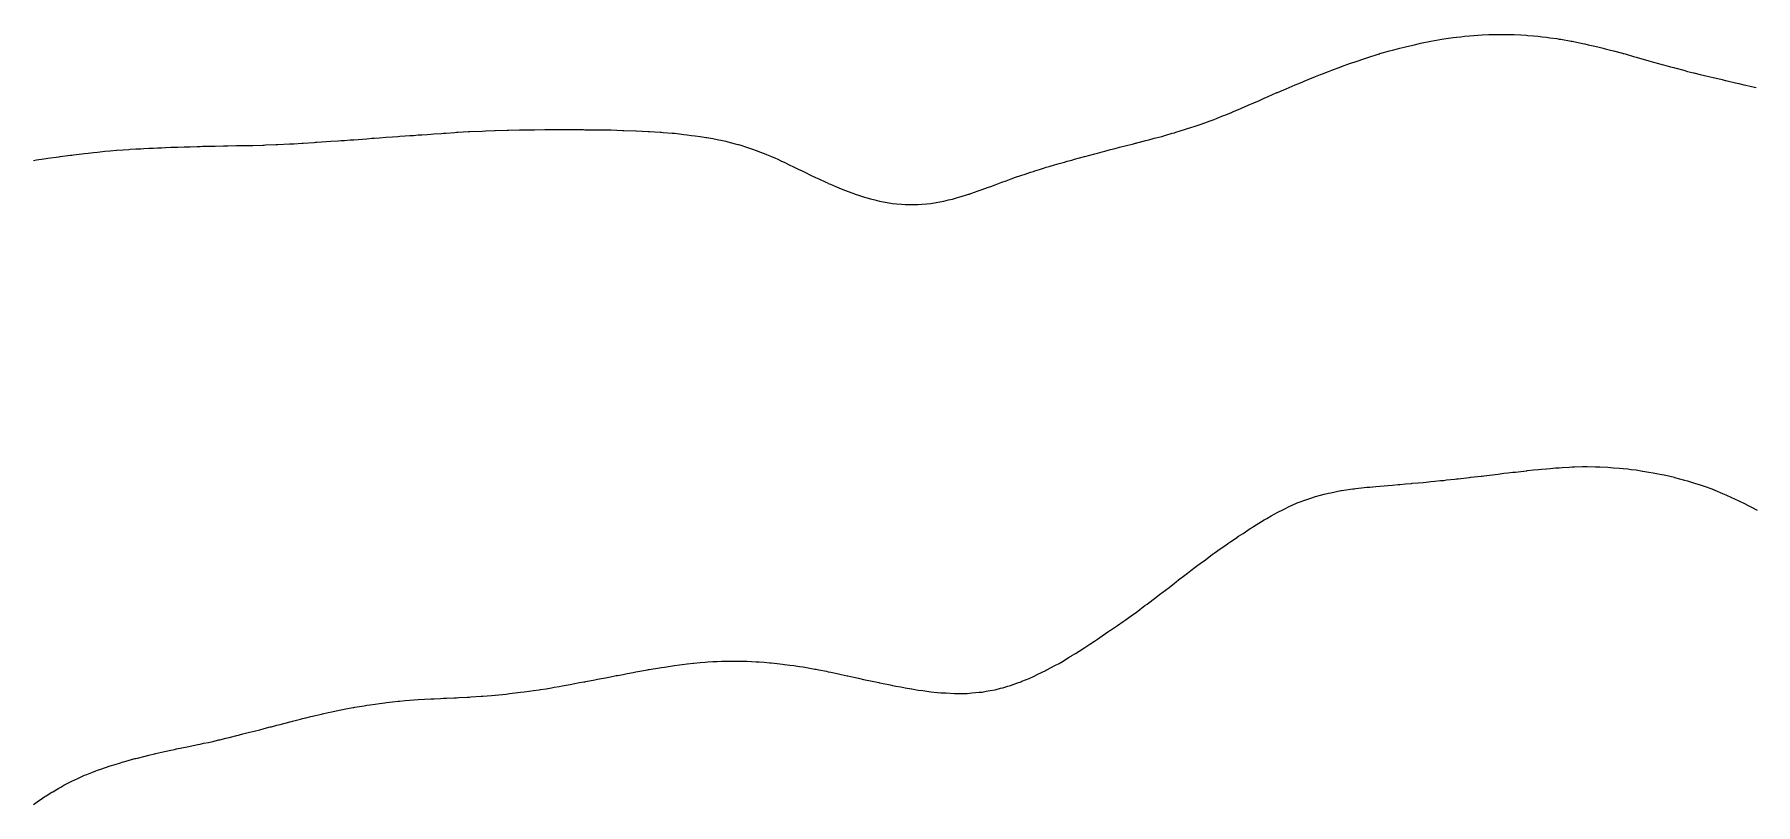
# Model space of a CAD drawing. Extents: x -717077 to -715000, y -984627 to -984000.
# Drawn here: x -715283.4 to -715149.2, y -984355 to -984295 of the extents above; entities that cross this region are included whole.
import ezdxf

# ---------------------------------------------------------------- set-up
doc = ezdxf.new("R2010")
doc.units = 0
doc.layers.add('buffer_B1_0_1_clip', color=7, linetype='Continuous')

msp = doc.modelspace()

# ---------------------------------------------------------------- linework, layer by layer
at = {"layer": 'buffer_B1_0_1_clip'}
for points in [[(-715283.49, -984304.8), (-715283.24, -984304.76), (-715282.67, -984304.68), (-715282.49, -984304.65), (-715282.36, -984304.63), (-715281.51, -984304.52), (-715281.49, -984304.51), (-715281.48, -984304.51), (-715281.4, -984304.5), (-715280.6, -984304.4), (-715280.49, -984304.39), (-715280.36, -984304.37), (-715279.71, -984304.29), (-715279.49, -984304.26), (-715279.22, -984304.23), (-715278.81, -984304.18), (-715278.49, -984304.15), (-715278.1, -984304.11), (-715277.91, -984304.09), (-715277.49, -984304.05), (-715277, -984304.01), (-715276.99, -984304.01), (-715276.49, -984303.97), (-715276.05, -984303.94), (-715275.93, -984303.93), (-715275.49, -984303.91), (-715275.11, -984303.89), (-715274.87, -984303.87), (-715274.49, -984303.85), (-715274.15, -984303.84), (-715273.82, -984303.83), (-715273.49, -984303.81), (-715273.19, -984303.8), (-715272.78, -984303.78), (-715272.49, -984303.77), (-715272.23, -984303.77), (-715271.74, -984303.75), (-715271.49, -984303.74), (-715271.26, -984303.74), (-715270.71, -984303.72), (-715270.49, -984303.71), (-715270.29, -984303.7), (-715269.68, -984303.69), (-715269.49, -984303.68), (-715269.31, -984303.68), (-715268.66, -984303.67), (-715268.49, -984303.67), (-715268.33, -984303.66), (-715267.65, -984303.65), (-715267.49, -984303.65), (-715267.34, -984303.65), (-715266.63, -984303.64), (-715266.49, -984303.64), (-715266.36, -984303.64), (-715265.6, -984303.61), (-715265.49, -984303.61), (-715265.39, -984303.6), (-715264.57, -984303.57), (-715264.49, -984303.57), (-715264.43, -984303.57), (-715263.51, -984303.52), (-715263.49, -984303.52), (-715263.18, -984303.5), (-715262.53, -984303.46), (-715262.49, -984303.46), (-715262.45, -984303.45), (-715261.6, -984303.4), (-715261.49, -984303.39), (-715261.37, -984303.38), (-715260.66, -984303.33), (-715260.3, -984303.31), (-715259.72, -984303.27), (-715259.49, -984303.26), (-715259.23, -984303.24), (-715258.78, -984303.21), (-715258.49, -984303.19), (-715258.16, -984303.16), (-715257.85, -984303.14), (-715257.49, -984303.12), (-715257.08, -984303.08), (-715256.92, -984303.07), (-715256.49, -984303.04), (-715256, -984303), (-715255.99, -984303), (-715255.49, -984302.97), (-715255.06, -984302.93), (-715254.92, -984302.92), (-715254.49, -984302.89), (-715254.13, -984302.87), (-715253.84, -984302.85), (-715253.49, -984302.82), (-715253.19, -984302.8), (-715252.77, -984302.77), (-715252.49, -984302.75), (-715252.26, -984302.74), (-715251.69, -984302.7), (-715251.49, -984302.68), (-715251.32, -984302.67), (-715250.61, -984302.62), (-715250.49, -984302.61), (-715250.39, -984302.61), (-715249.56, -984302.56), (-715249.49, -984302.56), (-715249.44, -984302.56), (-715248.5, -984302.51), (-715248.49, -984302.51), (-715248.48, -984302.51), (-715248.22, -984302.5), (-715247.52, -984302.48), (-715247.49, -984302.47), (-715247.47, -984302.47), (-715246.55, -984302.45), (-715246.49, -984302.45), (-715246.44, -984302.45), (-715245.57, -984302.43), (-715245.49, -984302.43), (-715245.42, -984302.43), (-715244.58, -984302.41), (-715244.49, -984302.41), (-715244.41, -984302.41), (-715243.59, -984302.4), (-715243.49, -984302.4), (-715242.49, -984302.39), (-715242.38, -984302.39), (-715241.6, -984302.39), (-715241.49, -984302.39), (-715241.39, -984302.39), (-715240.59, -984302.4), (-715240.49, -984302.41), (-715240.4, -984302.41), (-715239.58, -984302.42), (-715239.49, -984302.42), (-715239.41, -984302.42), (-715238.57, -984302.43), (-715238.49, -984302.43), (-715238.42, -984302.43), (-715237.54, -984302.46), (-715237.49, -984302.46), (-715237.45, -984302.46), (-715236.5, -984302.5), (-715236.49, -984302.5), (-715236.49, -984302.5), (-715236.47, -984302.5), (-715235.54, -984302.55), (-715235.49, -984302.55), (-715235.44, -984302.56), (-715234.6, -984302.61), (-715234.49, -984302.61), (-715234.37, -984302.62), (-715233.67, -984302.68), (-715233.49, -984302.69), (-715233.28, -984302.71), (-715232.76, -984302.77), (-715232.49, -984302.8), (-715232.15, -984302.85), (-715231.88, -984302.89), (-715231.49, -984302.94), (-715231.01, -984303.02), (-715230.97, -984303.02), (-715230.49, -984303.1), (-715230.16, -984303.17), (-715229.74, -984303.26), (-715229.49, -984303.31), (-715229.34, -984303.35), (-715228.75, -984303.5), (-715228.55, -984303.55), (-715228.49, -984303.57), (-715228.39, -984303.6), (-715227.79, -984303.8), (-715227.49, -984303.89), (-715227.05, -984304.05), (-715226.87, -984304.12), (-715226.49, -984304.26), (-715226.32, -984304.33), (-715225.93, -984304.5), (-715225.62, -984304.63), (-715225.49, -984304.69), (-715225.14, -984304.86), (-715224.94, -984304.95), (-715224.49, -984305.16), (-715224.26, -984305.27), (-715223.78, -984305.5), (-715223.59, -984305.6), (-715223.49, -984305.64), (-715223.21, -984305.78), (-715222.92, -984305.92), (-715222.49, -984306.13), (-715222.24, -984306.25), (-715221.69, -984306.5), (-715221.56, -984306.56), (-715221.49, -984306.59), (-715221.33, -984306.66), (-715220.86, -984306.86), (-715220.49, -984307.02), (-715220.14, -984307.15), (-715219.67, -984307.32), (-715219.49, -984307.39), (-715219.41, -984307.42), (-715219.15, -984307.5), (-715218.66, -984307.66), (-715218.49, -984307.72), (-715218.2, -984307.8), (-715217.87, -984307.88), (-715217.49, -984307.98), (-715217.05, -984308.06), (-715216.91, -984308.08), (-715216.49, -984308.15), (-715216.17, -984308.18), (-715215.78, -984308.22), (-715215.49, -984308.24), (-715215.24, -984308.24), (-715214.75, -984308.24), (-715214.49, -984308.24), (-715214.21, -984308.22), (-715213.81, -984308.18), (-715213.49, -984308.15), (-715213.08, -984308.08), (-715212.94, -984308.06), (-715212.49, -984307.98), (-715212.11, -984307.88), (-715211.8, -984307.81), (-715211.49, -984307.73), (-715211.32, -984307.67), (-715210.78, -984307.5), (-715210.56, -984307.44), (-715210.49, -984307.42), (-715210.37, -984307.37), (-715209.81, -984307.18), (-715209.49, -984307.08), (-715209.08, -984306.92), (-715208.82, -984306.83), (-715208.49, -984306.71), (-715208.35, -984306.65), (-715207.96, -984306.5), (-715207.62, -984306.38), (-715207.49, -984306.33), (-715207.24, -984306.25), (-715206.88, -984306.12), (-715206.49, -984305.99), (-715206.13, -984305.87), (-715205.73, -984305.73), (-715205.49, -984305.66), (-715205.38, -984305.62), (-715205.01, -984305.5), (-715204.62, -984305.38), (-715204.49, -984305.34), (-715204.26, -984305.27), (-715203.85, -984305.15), (-715203.49, -984305.05), (-715203.07, -984304.93), (-715202.86, -984304.87), (-715202.49, -984304.77), (-715202.28, -984304.71), (-715201.5, -984304.5), (-715201.49, -984304.5), (-715201.49, -984304.5), (-715201.49, -984304.5), (-715200.71, -984304.29), (-715200.49, -984304.23), (-715200.13, -984304.13), (-715199.92, -984304.08), (-715199.49, -984303.96), (-715199.13, -984303.87), (-715198.77, -984303.78), (-715198.33, -984303.67), (-715197.69, -984303.5), (-715197.53, -984303.46), (-715197.49, -984303.45), (-715197.43, -984303.43), (-715196.74, -984303.26), (-715196.49, -984303.19), (-715196.07, -984303.08), (-715195.95, -984303.05), (-715195.49, -984302.93), (-715195.16, -984302.83), (-715194.68, -984302.69), (-715194.49, -984302.64), (-715194.39, -984302.6), (-715194.06, -984302.5), (-715193.63, -984302.37), (-715193.49, -984302.32), (-715193.23, -984302.24), (-715192.87, -984302.12), (-715192.49, -984302), (-715192.13, -984301.87), (-715191.7, -984301.71), (-715191.49, -984301.63), (-715191.4, -984301.6), (-715191.16, -984301.5), (-715190.68, -984301.31), (-715190.49, -984301.24), (-715190.05, -984301.06), (-715189.97, -984301.02), (-715189.49, -984300.83), (-715189.26, -984300.73), (-715188.74, -984300.5), (-715188.57, -984300.42), (-715188.49, -984300.39), (-715188.3, -984300.31), (-715187.87, -984300.12), (-715187.49, -984299.95), (-715187.18, -984299.82), (-715186.51, -984299.52), (-715186.49, -984299.51), (-715186.49, -984299.51), (-715186.47, -984299.5), (-715185.78, -984299.21), (-715185.07, -984298.92), (-715184.79, -984298.8), (-715184.49, -984298.67), (-715184.37, -984298.62), (-715184.08, -984298.5), (-715183.49, -984298.26), (-715183.1, -984298.11), (-715182.95, -984298.05), (-715182.49, -984297.87), (-715182.22, -984297.77), (-715181.51, -984297.5), (-715181.5, -984297.5), (-715181.49, -984297.49), (-715181.48, -984297.49), (-715180.76, -984297.23), (-715180.49, -984297.14), (-715180.01, -984296.98), (-715179.95, -984296.96), (-715179.49, -984296.81), (-715178.53, -984296.5), (-715178.5, -984296.49), (-715178.49, -984296.49), (-715178.48, -984296.48), (-715177.72, -984296.27), (-715177.49, -984296.21), (-715177.1, -984296.1), (-715176.93, -984296.06), (-715176.49, -984295.95), (-715176.13, -984295.86), (-715175.77, -984295.78), (-715175.49, -984295.71), (-715175.32, -984295.67), (-715174.5, -984295.5), (-715174.49, -984295.5), (-715174.49, -984295.5), (-715174.49, -984295.5), (-715173.64, -984295.35), (-715173.49, -984295.33), (-715173.3, -984295.3), (-715172.76, -984295.23), (-715172.49, -984295.19), (-715172.15, -984295.16), (-715171.87, -984295.13), (-715171.49, -984295.09), (-715170.49, -984295.02), (-715169.99, -984295), (-715169.99, -984295), (-715169.49, -984294.98), (-715169.01, -984294.98), (-715168.98, -984294.98), (-715168.49, -984294.98), (-715167.99, -984295), (-715167.49, -984295.02), (-715167.04, -984295.05), (-715166.94, -984295.06), (-715166.49, -984295.09), (-715166.12, -984295.13), (-715165.83, -984295.16), (-715165.49, -984295.2), (-715165.23, -984295.24), (-715164.68, -984295.31), (-715164.49, -984295.34), (-715164.36, -984295.36), (-715163.55, -984295.5), (-715163.5, -984295.51), (-715163.49, -984295.51), (-715163.48, -984295.51), (-715162.67, -984295.68), (-715162.49, -984295.71), (-715162.22, -984295.78), (-715161.85, -984295.86), (-715161.49, -984295.95), (-715161.05, -984296.06), (-715160.9, -984296.1), (-715160.49, -984296.2), (-715160.25, -984296.26), (-715159.55, -984296.45), (-715159.49, -984296.46), (-715159.46, -984296.47), (-715159.35, -984296.5), (-715158.69, -984296.69), (-715158.49, -984296.75), (-715157.49, -984297.04), (-715157.13, -984297.14), (-715156.75, -984297.24), (-715156.49, -984297.32), (-715156.35, -984297.36), (-715155.81, -984297.5), (-715155.56, -984297.57), (-715155.49, -984297.59), (-715155.37, -984297.62), (-715154.77, -984297.78), (-715154.49, -984297.86), (-715154.02, -984297.97), (-715153.98, -984297.98), (-715153.49, -984298.1), (-715153.17, -984298.18), (-715152.71, -984298.29), (-715152.49, -984298.34), (-715152.36, -984298.37), (-715151.79, -984298.5), (-715151.55, -984298.56), (-715151.49, -984298.57), (-715151.4, -984298.59), (-715150.74, -984298.75), (-715150.49, -984298.8), (-715150.09, -984298.9), (-715149.93, -984298.94), (-715149.49, -984299.04), (-715149.12, -984299.13)], [(-715283.49, -984355.01), (-715283.2, -984354.8), (-715282.78, -984354.5), (-715282.6, -984354.39), (-715282.49, -984354.32), (-715282.04, -984354.05), (-715281.98, -984354.01), (-715281.49, -984353.72), (-715281.35, -984353.64), (-715281.1, -984353.5), (-715280.7, -984353.3), (-715280.49, -984353.19), (-715280.02, -984352.97), (-715279.91, -984352.92), (-715279.49, -984352.72), (-715279.33, -984352.66), (-715278.94, -984352.5), (-715278.62, -984352.38), (-715278.49, -984352.33), (-715278.24, -984352.24), (-715277.87, -984352.12), (-715277.49, -984351.99), (-715277.12, -984351.88), (-715276.76, -984351.77), (-715276.49, -984351.69), (-715276.35, -984351.65), (-715275.83, -984351.5), (-715275.57, -984351.43), (-715275.49, -984351.41), (-715275.37, -984351.38), (-715274.76, -984351.23), (-715274.49, -984351.16), (-715274.05, -984351.06), (-715273.96, -984351.04), (-715273.49, -984350.93), (-715273.14, -984350.85), (-715272.76, -984350.76), (-715272.49, -984350.71), (-715272.32, -984350.67), (-715271.5, -984350.5), (-715271.49, -984350.5), (-715271.49, -984350.5), (-715271.49, -984350.5), (-715270.66, -984350.33), (-715270.49, -984350.29), (-715270.23, -984350.23), (-715269.84, -984350.16), (-715269.49, -984350.08), (-715269.02, -984349.97), (-715268.94, -984349.95), (-715268.49, -984349.84), (-715268.22, -984349.78), (-715267.62, -984349.62), (-715267.49, -984349.59), (-715267.42, -984349.57), (-715267.14, -984349.5), (-715266.62, -984349.37), (-715266.49, -984349.34), (-715266.28, -984349.28), (-715265.82, -984349.17), (-715265.49, -984349.08), (-715265.03, -984348.96), (-715264.93, -984348.94), (-715264.49, -984348.82), (-715264.24, -984348.76), (-715263.57, -984348.58), (-715263.49, -984348.56), (-715263.45, -984348.55), (-715263.29, -984348.5), (-715262.65, -984348.34), (-715262.49, -984348.3), (-715262.23, -984348.24), (-715261.85, -984348.15), (-715261.49, -984348.07), (-715261.03, -984347.96), (-715260.93, -984347.94), (-715260.49, -984347.84), (-715260.22, -984347.78), (-715259.64, -984347.65), (-715259.49, -984347.62), (-715259.39, -984347.6), (-715258.86, -984347.5), (-715258.55, -984347.45), (-715258.49, -984347.44), (-715258.42, -984347.42), (-715257.69, -984347.3), (-715257.49, -984347.27), (-715257.23, -984347.23), (-715256.82, -984347.17), (-715256.49, -984347.13), (-715256.07, -984347.07), (-715255.94, -984347.06), (-715255.49, -984347), (-715255.04, -984346.96), (-715254.94, -984346.95), (-715254.49, -984346.9), (-715253.49, -984346.83), (-715252.49, -984346.77), (-715252.24, -984346.76), (-715251.73, -984346.73), (-715251.49, -984346.72), (-715251.28, -984346.71), (-715250.68, -984346.69), (-715250.49, -984346.68), (-715250.32, -984346.67), (-715249.63, -984346.63), (-715249.49, -984346.63), (-715249.37, -984346.62), (-715248.56, -984346.57), (-715248.49, -984346.56), (-715248.44, -984346.56), (-715247.75, -984346.5), (-715247.51, -984346.48), (-715247.49, -984346.48), (-715247.47, -984346.48), (-715246.61, -984346.39), (-715246.49, -984346.38), (-715246.35, -984346.36), (-715245.71, -984346.28), (-715245.49, -984346.26), (-715245.21, -984346.22), (-715244.83, -984346.17), (-715244.49, -984346.12), (-715244.05, -984346.06), (-715243.95, -984346.04), (-715243.49, -984345.98), (-715243.09, -984345.91), (-715242.86, -984345.87), (-715242.49, -984345.8), (-715242.24, -984345.76), (-715241.63, -984345.64), (-715241.49, -984345.62), (-715241.4, -984345.6), (-715240.9, -984345.5), (-715240.56, -984345.44), (-715240.49, -984345.43), (-715240.4, -984345.41), (-715239.71, -984345.28), (-715239.49, -984345.24), (-715239.18, -984345.18), (-715238.87, -984345.12), (-715238.49, -984345.05), (-715238.03, -984344.96), (-715237.94, -984344.94), (-715237.49, -984344.86), (-715237.19, -984344.8), (-715236.7, -984344.71), (-715236.49, -984344.67), (-715236.35, -984344.64), (-715235.59, -984344.5), (-715235.51, -984344.49), (-715235.49, -984344.48), (-715235.47, -984344.48), (-715234.65, -984344.34), (-715234.49, -984344.32), (-715234.28, -984344.29), (-715233.79, -984344.21), (-715233.49, -984344.17), (-715233.11, -984344.12), (-715232.9, -984344.09), (-715232.49, -984344.04), (-715232.01, -984343.99), (-715231.98, -984343.98), (-715231.49, -984343.93), (-715231.09, -984343.91), (-715230.88, -984343.89), (-715230.49, -984343.86), (-715230.15, -984343.85), (-715229.83, -984343.84), (-715229.49, -984343.82), (-715229.17, -984343.82), (-715228.82, -984343.82), (-715228.49, -984343.82), (-715228.16, -984343.83), (-715227.83, -984343.84), (-715227.49, -984343.85), (-715227.12, -984343.87), (-715226.88, -984343.89), (-715226.49, -984343.91), (-715226.04, -984343.95), (-715225.95, -984343.96), (-715225.49, -984344.01), (-715225.06, -984344.06), (-715224.91, -984344.08), (-715224.49, -984344.13), (-715224.17, -984344.18), (-715223.75, -984344.25), (-715223.49, -984344.28), (-715223.31, -984344.31), (-715222.55, -984344.45), (-715222.49, -984344.45), (-715222.45, -984344.46), (-715222.24, -984344.5), (-715221.62, -984344.62), (-715221.49, -984344.65), (-715221.3, -984344.69), (-715220.79, -984344.8), (-715220.49, -984344.87), (-715220.02, -984344.97), (-715219.98, -984344.98), (-715219.49, -984345.09), (-715219.15, -984345.16), (-715218.74, -984345.25), (-715218.49, -984345.31), (-715218.33, -984345.34), (-715217.54, -984345.5), (-715217.5, -984345.51), (-715217.49, -984345.51), (-715217.48, -984345.51), (-715216.67, -984345.68), (-715216.49, -984345.72), (-715216.22, -984345.77), (-715215.84, -984345.84), (-715215.49, -984345.91), (-715215, -984346), (-715214.99, -984346), (-715214.49, -984346.08), (-715214.12, -984346.13), (-715213.82, -984346.18), (-715213.49, -984346.22), (-715213.23, -984346.24), (-715212.71, -984346.29), (-715212.49, -984346.31), (-715212.3, -984346.31), (-715211.66, -984346.34), (-715211.49, -984346.34), (-715211.33, -984346.34), (-715210.66, -984346.34), (-715210.49, -984346.33), (-715210.31, -984346.31), (-715209.73, -984346.26), (-715209.49, -984346.24), (-715209.17, -984346.18), (-715208.87, -984346.13), (-715208.49, -984346.06), (-715208.05, -984345.94), (-715207.89, -984345.9), (-715207.49, -984345.79), (-715207.27, -984345.72), (-715206.67, -984345.5), (-715206.54, -984345.46), (-715206.49, -984345.44), (-715206.39, -984345.4), (-715205.83, -984345.17), (-715205.49, -984345.02), (-715205.14, -984344.85), (-715204.54, -984344.55), (-715204.49, -984344.52), (-715204.48, -984344.52), (-715204.45, -984344.5), (-715203.82, -984344.18), (-715203.49, -984344), (-715203.18, -984343.82), (-715202.67, -984343.5), (-715202.56, -984343.44), (-715202.49, -984343.4), (-715202.22, -984343.23), (-715201.94, -984343.05), (-715201.49, -984342.77), (-715201.33, -984342.66), (-715201.1, -984342.5), (-715200.73, -984342.27), (-715200.49, -984342.11), (-715200.13, -984341.86), (-715199.62, -984341.5), (-715199.54, -984341.45), (-715199.49, -984341.42), (-715199.25, -984341.26), (-715198.94, -984341.05), (-715198.49, -984340.74), (-715198.35, -984340.64), (-715198.17, -984340.5), (-715197.77, -984340.23), (-715197.49, -984340.03), (-715197.19, -984339.81), (-715196.8, -984339.5), (-715196.62, -984339.38), (-715196.49, -984339.28), (-715196.05, -984338.95), (-715195.55, -984338.55), (-715195.49, -984338.51), (-715195.49, -984338.51), (-715195.48, -984338.5), (-715194.91, -984338.08), (-715194.49, -984337.75), (-715194.35, -984337.64), (-715194.18, -984337.5), (-715193.78, -984337.21), (-715193.49, -984336.98), (-715193.22, -984336.77), (-715192.88, -984336.5), (-715192.66, -984336.34), (-715192.49, -984336.22), (-715192.08, -984335.92), (-715191.53, -984335.5), (-715191.51, -984335.48), (-715191.49, -984335.47), (-715191.4, -984335.41), (-715190.92, -984335.08), (-715190.49, -984334.78), (-715190.33, -984334.66), (-715190.1, -984334.5), (-715189.73, -984334.26), (-715189.49, -984334.1), (-715189.13, -984333.87), (-715188.59, -984333.5), (-715188.53, -984333.46), (-715188.49, -984333.44), (-715188.33, -984333.34), (-715187.91, -984333.08), (-715187.49, -984332.82), (-715187.29, -984332.7), (-715186.96, -984332.5), (-715186.66, -984332.34), (-715186.49, -984332.25), (-715186, -984332), (-715185.99, -984332), (-715185.49, -984331.75), (-715185.32, -984331.68), (-715184.92, -984331.5), (-715184.61, -984331.38), (-715184.49, -984331.33), (-715184.24, -984331.25), (-715183.87, -984331.13), (-715183.49, -984331), (-715183.1, -984330.9), (-715182.81, -984330.82), (-715182.49, -984330.73), (-715182.3, -984330.7), (-715181.53, -984330.54), (-715181.49, -984330.53), (-715181.47, -984330.53), (-715181.29, -984330.5), (-715180.59, -984330.4), (-715180.49, -984330.39), (-715180.36, -984330.37), (-715179.69, -984330.3), (-715179.49, -984330.28), (-715179.25, -984330.26), (-715178.78, -984330.22), (-715178.49, -984330.19), (-715178.15, -984330.16), (-715177.85, -984330.14), (-715177.49, -984330.11), (-715177.06, -984330.07), (-715176.93, -984330.06), (-715176.49, -984330.02), (-715176.01, -984329.98), (-715175.97, -984329.97), (-715175.49, -984329.93), (-715175.1, -984329.9), (-715174.86, -984329.87), (-715174.49, -984329.84), (-715174.19, -984329.81), (-715173.75, -984329.76), (-715173.49, -984329.74), (-715173.28, -984329.71), (-715172.63, -984329.64), (-715172.49, -984329.62), (-715172.38, -984329.61), (-715171.51, -984329.51), (-715171.49, -984329.51), (-715171.48, -984329.51), (-715171.4, -984329.5), (-715170.58, -984329.41), (-715170.49, -984329.4), (-715170.38, -984329.38), (-715169.69, -984329.3), (-715169.49, -984329.28), (-715169.24, -984329.25), (-715168.8, -984329.19), (-715168.49, -984329.16), (-715168.1, -984329.11), (-715167.91, -984329.09), (-715167.49, -984329.04), (-715167.01, -984328.99), (-715166.98, -984328.98), (-715166.49, -984328.93), (-715166.1, -984328.89), (-715165.86, -984328.87), (-715165.49, -984328.83), (-715165.19, -984328.81), (-715164.77, -984328.77), (-715164.49, -984328.75), (-715164.26, -984328.74), (-715163.7, -984328.71), (-715163.49, -984328.69), (-715163.3, -984328.69), (-715162.67, -984328.67), (-715162.49, -984328.67), (-715162.32, -984328.67), (-715161.67, -984328.68), (-715161.49, -984328.68), (-715161.31, -984328.69), (-715160.71, -984328.72), (-715160.49, -984328.73), (-715160.25, -984328.75), (-715159.78, -984328.79), (-715159.49, -984328.81), (-715159.14, -984328.85), (-715158.88, -984328.88), (-715158.49, -984328.93), (-715158, -984329.01), (-715157.98, -984329.01), (-715157.49, -984329.09), (-715157.15, -984329.16), (-715156.76, -984329.23), (-715156.49, -984329.28), (-715156.31, -984329.32), (-715155.51, -984329.5), (-715155.5, -984329.5), (-715155.49, -984329.51), (-715155.49, -984329.51), (-715154.71, -984329.72), (-715154.49, -984329.77), (-715154.09, -984329.9), (-715153.94, -984329.95), (-715153.49, -984330.09), (-715153.19, -984330.2), (-715152.58, -984330.41), (-715152.49, -984330.44), (-715152.45, -984330.46), (-715152.35, -984330.5), (-715151.75, -984330.76), (-715151.49, -984330.87), (-715151.06, -984331.07), (-715150.81, -984331.19), (-715150.49, -984331.33), (-715150.38, -984331.39), (-715150.14, -984331.5), (-715149.71, -984331.72), (-715149.49, -984331.83), (-715149.05, -984332.06)]]:
    msp.add_lwpolyline(points, dxfattribs=at)

doc.saveas('drawing.dxf')
